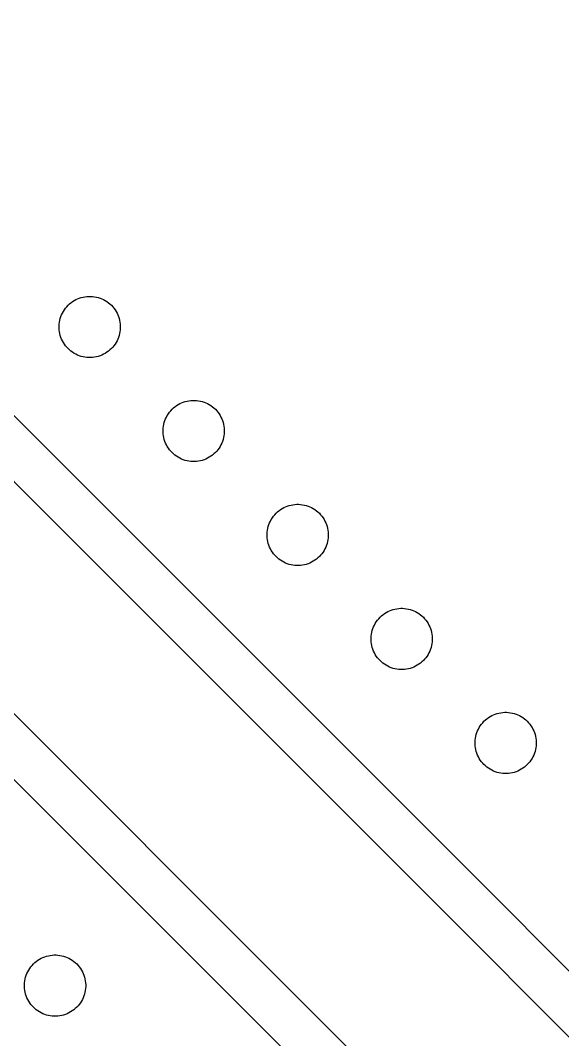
# Model space of a CAD drawing. Extents: x -16500 to 16500, y -16500 to 16500.
# Drawn here: x -5453 to -3240, y 3676 to 7835 of the extents above; entities that cross this region are included whole.
import ezdxf

# ---------------------------------------------------------------- set-up
doc = ezdxf.new("R2010")
doc.units = 0
doc.header["$MEASUREMENT"] = 0
doc.layers.add('Top', color=1, linetype='Continuous')
doc.layers.add('Via', color=100, linetype='Continuous')

msp = doc.modelspace()

# ---------------------------------------------------------------- linework, layer by layer
at = {"layer": 'Top'}
for points in [[(-8626.703, 6660.703), (-10016.875, 7236.531), (-10592.703, 8626.703), (-10016.875, 10016.875), (-8626.703, 10592.703), (-7236.531, 10016.875), (-6660.703, 8626.703), (-7019.069, 7761.531), (-2181.424, 2923.887), (-2923.887, 2181.424), (-7761.531, 7019.069)], [(-7473.412, 6999.65), (-6962.174, 6488.412), (-6962.174, 6488.412), (-2923.887, 2450.125), (-2450.125, 2923.887), (-6488.412, 6962.174), (-6488.412, 6962.174), (-6999.65, 7473.412)]]:
    msp.add_lwpolyline(points, close=True, dxfattribs=at)
at = {"layer": 'Via'}
for points in [[(-5173.585, 6458.933), (-5181.422, 6459.427), (-5189.213, 6460.411), (-5196.926, 6461.882), (-5204.532, 6463.835), (-5212, 6466.262), (-5219.302, 6469.152), (-5226.407, 6472.496), (-5233.288, 6476.279), (-5239.919, 6480.487), (-5246.272, 6485.102), (-5252.322, 6490.108), (-5258.047, 6495.483), (-5263.422, 6501.208), (-5268.428, 6507.258), (-5273.043, 6513.611), (-5277.251, 6520.242), (-5281.034, 6527.123), (-5284.378, 6534.228), (-5287.268, 6541.53), (-5289.695, 6548.998), (-5291.648, 6556.604), (-5293.119, 6564.317), (-5294.103, 6572.108), (-5294.597, 6579.945), (-5294.597, 6587.798), (-5294.103, 6595.635), (-5293.119, 6603.426), (-5291.648, 6611.14), (-5289.695, 6618.746), (-5287.268, 6626.214), (-5284.378, 6633.515), (-5281.034, 6640.621), (-5277.251, 6647.502), (-5273.043, 6654.132), (-5268.428, 6660.485), (-5263.422, 6666.536), (-5258.047, 6672.26), (-5252.322, 6677.636), (-5246.272, 6682.641), (-5239.919, 6687.257), (-5233.288, 6691.465), (-5226.407, 6695.248), (-5219.302, 6698.591), (-5212, 6701.482), (-5204.532, 6703.908), (-5196.926, 6705.861), (-5189.213, 6707.333), (-5181.422, 6708.317), (-5173.585, 6708.81), (-5165.732, 6708.81), (-5157.895, 6708.317), (-5150.104, 6707.333), (-5142.39, 6705.861), (-5134.784, 6703.908), (-5127.316, 6701.482), (-5120.015, 6698.591), (-5112.909, 6695.248), (-5106.028, 6691.465), (-5099.398, 6687.257), (-5093.045, 6682.641), (-5086.994, 6677.636), (-5081.27, 6672.26), (-5075.894, 6666.536), (-5070.889, 6660.485), (-5066.273, 6654.132), (-5062.065, 6647.502), (-5058.282, 6640.621), (-5054.939, 6633.515), (-5052.048, 6626.214), (-5049.622, 6618.746), (-5047.669, 6611.14), (-5046.197, 6603.426), (-5045.213, 6595.635), (-5044.72, 6587.798), (-5044.72, 6579.945), (-5045.213, 6572.108), (-5046.197, 6564.317), (-5047.669, 6556.604), (-5049.622, 6548.998), (-5052.048, 6541.53), (-5054.939, 6534.228), (-5058.282, 6527.123), (-5062.065, 6520.242), (-5066.273, 6513.611), (-5070.889, 6507.258), (-5075.894, 6501.208), (-5081.27, 6495.483), (-5086.994, 6490.108), (-5093.045, 6485.102), (-5099.398, 6480.487), (-5106.028, 6476.279), (-5112.909, 6472.496), (-5120.015, 6469.152), (-5127.316, 6466.262), (-5134.784, 6463.835), (-5142.39, 6461.882), (-5150.104, 6460.411), (-5157.895, 6459.427), (-5165.732, 6458.933)], [(-4749.321, 6034.669), (-4757.158, 6035.163), (-4764.949, 6036.147), (-4772.662, 6037.618), (-4780.268, 6039.571), (-4787.736, 6041.998), (-4795.038, 6044.888), (-4802.143, 6048.232), (-4809.024, 6052.015), (-4815.655, 6056.223), (-4822.008, 6060.838), (-4828.058, 6065.844), (-4833.783, 6071.219), (-4839.158, 6076.944), (-4844.164, 6082.994), (-4848.779, 6089.347), (-4852.987, 6095.978), (-4856.77, 6102.859), (-4860.114, 6109.964), (-4863.004, 6117.266), (-4865.431, 6124.734), (-4867.384, 6132.34), (-4868.855, 6140.053), (-4869.839, 6147.844), (-4870.333, 6155.681), (-4870.333, 6163.534), (-4869.839, 6171.371), (-4868.855, 6179.162), (-4867.384, 6186.876), (-4865.431, 6194.482), (-4863.004, 6201.95), (-4860.114, 6209.251), (-4856.77, 6216.357), (-4852.987, 6223.238), (-4848.779, 6229.868), (-4844.164, 6236.221), (-4839.158, 6242.272), (-4833.783, 6247.996), (-4828.058, 6253.372), (-4822.008, 6258.377), (-4815.655, 6262.993), (-4809.024, 6267.201), (-4802.143, 6270.984), (-4795.038, 6274.327), (-4787.736, 6277.218), (-4780.268, 6279.644), (-4772.662, 6281.597), (-4764.949, 6283.069), (-4757.158, 6284.053), (-4749.321, 6284.546), (-4741.468, 6284.546), (-4733.631, 6284.053), (-4725.84, 6283.069), (-4718.126, 6281.597), (-4710.52, 6279.644), (-4703.052, 6277.218), (-4695.751, 6274.327), (-4688.645, 6270.984), (-4681.764, 6267.201), (-4675.134, 6262.993), (-4668.781, 6258.377), (-4662.73, 6253.372), (-4657.006, 6247.996), (-4651.63, 6242.272), (-4646.625, 6236.221), (-4642.009, 6229.868), (-4637.801, 6223.238), (-4634.018, 6216.357), (-4630.675, 6209.251), (-4627.784, 6201.95), (-4625.358, 6194.482), (-4623.405, 6186.876), (-4621.933, 6179.162), (-4620.949, 6171.371), (-4620.456, 6163.534), (-4620.456, 6155.681), (-4620.949, 6147.844), (-4621.933, 6140.053), (-4623.405, 6132.34), (-4625.358, 6124.734), (-4627.784, 6117.266), (-4630.675, 6109.964), (-4634.018, 6102.859), (-4637.801, 6095.978), (-4642.009, 6089.347), (-4646.625, 6082.994), (-4651.63, 6076.944), (-4657.006, 6071.219), (-4662.73, 6065.844), (-4668.781, 6060.838), (-4675.134, 6056.223), (-4681.764, 6052.015), (-4688.645, 6048.232), (-4695.751, 6044.888), (-4703.052, 6041.998), (-4710.52, 6039.571), (-4718.126, 6037.618), (-4725.84, 6036.147), (-4733.631, 6035.163), (-4741.468, 6034.669)], [(-4325.057, 5610.405), (-4332.894, 5610.899), (-4340.685, 5611.883), (-4348.398, 5613.354), (-4356.004, 5615.307), (-4363.472, 5617.734), (-4370.774, 5620.624), (-4377.879, 5623.968), (-4384.76, 5627.751), (-4391.391, 5631.959), (-4397.744, 5636.574), (-4403.794, 5641.58), (-4409.519, 5646.955), (-4414.894, 5652.68), (-4419.9, 5658.73), (-4424.515, 5665.083), (-4428.723, 5671.714), (-4432.506, 5678.595), (-4435.85, 5685.7), (-4438.74, 5693.002), (-4441.167, 5700.47), (-4443.12, 5708.076), (-4444.591, 5715.789), (-4445.575, 5723.58), (-4446.069, 5731.417), (-4446.069, 5739.27), (-4445.575, 5747.107), (-4444.591, 5754.898), (-4443.12, 5762.612), (-4441.167, 5770.218), (-4438.74, 5777.686), (-4435.85, 5784.987), (-4432.506, 5792.093), (-4428.723, 5798.974), (-4424.515, 5805.604), (-4419.9, 5811.957), (-4414.894, 5818.008), (-4409.519, 5823.732), (-4403.794, 5829.108), (-4397.744, 5834.113), (-4391.391, 5838.729), (-4384.76, 5842.937), (-4377.879, 5846.72), (-4370.774, 5850.063), (-4363.472, 5852.954), (-4356.004, 5855.38), (-4348.398, 5857.333), (-4340.685, 5858.805), (-4332.894, 5859.789), (-4325.057, 5860.282), (-4317.204, 5860.282), (-4309.367, 5859.789), (-4301.576, 5858.805), (-4293.862, 5857.333), (-4286.256, 5855.38), (-4278.788, 5852.954), (-4271.487, 5850.063), (-4264.381, 5846.72), (-4257.5, 5842.937), (-4250.87, 5838.729), (-4244.517, 5834.113), (-4238.466, 5829.108), (-4232.742, 5823.732), (-4227.366, 5818.008), (-4222.361, 5811.957), (-4217.745, 5805.604), (-4213.537, 5798.974), (-4209.754, 5792.093), (-4206.411, 5784.987), (-4203.52, 5777.686), (-4201.094, 5770.218), (-4199.141, 5762.612), (-4197.669, 5754.898), (-4196.685, 5747.107), (-4196.192, 5739.27), (-4196.192, 5731.417), (-4196.685, 5723.58), (-4197.669, 5715.789), (-4199.141, 5708.076), (-4201.094, 5700.47), (-4203.52, 5693.002), (-4206.411, 5685.7), (-4209.754, 5678.595), (-4213.537, 5671.714), (-4217.745, 5665.083), (-4222.361, 5658.73), (-4227.366, 5652.68), (-4232.742, 5646.955), (-4238.466, 5641.58), (-4244.517, 5636.574), (-4250.87, 5631.959), (-4257.5, 5627.751), (-4264.381, 5623.968), (-4271.487, 5620.624), (-4278.788, 5617.734), (-4286.256, 5615.307), (-4293.862, 5613.354), (-4301.576, 5611.883), (-4309.367, 5610.899), (-4317.204, 5610.405)], [(-3900.793, 5186.141), (-3908.63, 5186.635), (-3916.421, 5187.619), (-3924.134, 5189.09), (-3931.74, 5191.043), (-3939.208, 5193.47), (-3946.51, 5196.36), (-3953.615, 5199.704), (-3960.496, 5203.487), (-3967.127, 5207.695), (-3973.48, 5212.31), (-3979.53, 5217.316), (-3985.255, 5222.691), (-3990.63, 5228.416), (-3995.636, 5234.466), (-4000.251, 5240.819), (-4004.459, 5247.45), (-4008.242, 5254.331), (-4011.586, 5261.436), (-4014.476, 5268.738), (-4016.903, 5276.206), (-4018.856, 5283.812), (-4020.327, 5291.525), (-4021.311, 5299.316), (-4021.805, 5307.153), (-4021.805, 5315.006), (-4021.311, 5322.843), (-4020.327, 5330.634), (-4018.856, 5338.348), (-4016.903, 5345.954), (-4014.476, 5353.422), (-4011.586, 5360.723), (-4008.242, 5367.829), (-4004.459, 5374.71), (-4000.251, 5381.34), (-3995.636, 5387.693), (-3990.63, 5393.744), (-3985.255, 5399.468), (-3979.53, 5404.844), (-3973.48, 5409.849), (-3967.127, 5414.465), (-3960.496, 5418.673), (-3953.615, 5422.456), (-3946.51, 5425.799), (-3939.208, 5428.69), (-3931.74, 5431.116), (-3924.134, 5433.069), (-3916.421, 5434.541), (-3908.63, 5435.525), (-3900.793, 5436.018), (-3892.94, 5436.018), (-3885.103, 5435.525), (-3877.312, 5434.541), (-3869.598, 5433.069), (-3861.992, 5431.116), (-3854.524, 5428.69), (-3847.223, 5425.799), (-3840.117, 5422.456), (-3833.236, 5418.673), (-3826.606, 5414.465), (-3820.253, 5409.849), (-3814.202, 5404.844), (-3808.478, 5399.468), (-3803.102, 5393.744), (-3798.097, 5387.693), (-3793.481, 5381.34), (-3789.273, 5374.71), (-3785.49, 5367.829), (-3782.147, 5360.723), (-3779.256, 5353.422), (-3776.83, 5345.954), (-3774.877, 5338.348), (-3773.405, 5330.634), (-3772.421, 5322.843), (-3771.928, 5315.006), (-3771.928, 5307.153), (-3772.421, 5299.316), (-3773.405, 5291.525), (-3774.877, 5283.812), (-3776.83, 5276.206), (-3779.256, 5268.738), (-3782.147, 5261.436), (-3785.49, 5254.331), (-3789.273, 5247.45), (-3793.481, 5240.819), (-3798.097, 5234.466), (-3803.102, 5228.416), (-3808.478, 5222.691), (-3814.202, 5217.316), (-3820.253, 5212.31), (-3826.606, 5207.695), (-3833.236, 5203.487), (-3840.117, 5199.704), (-3847.223, 5196.36), (-3854.524, 5193.47), (-3861.992, 5191.043), (-3869.598, 5189.09), (-3877.312, 5187.619), (-3885.103, 5186.635), (-3892.94, 5186.141)], [(-3476.529, 4761.877), (-3484.366, 4762.371), (-3492.157, 4763.355), (-3499.87, 4764.826), (-3507.476, 4766.779), (-3514.944, 4769.206), (-3522.246, 4772.096), (-3529.351, 4775.44), (-3536.232, 4779.223), (-3542.863, 4783.431), (-3549.216, 4788.046), (-3555.266, 4793.052), (-3560.991, 4798.427), (-3566.366, 4804.152), (-3571.372, 4810.202), (-3575.987, 4816.555), (-3580.195, 4823.186), (-3583.978, 4830.067), (-3587.322, 4837.172), (-3590.212, 4844.474), (-3592.639, 4851.942), (-3594.592, 4859.548), (-3596.063, 4867.261), (-3597.047, 4875.052), (-3597.541, 4882.889), (-3597.541, 4890.742), (-3597.047, 4898.579), (-3596.063, 4906.37), (-3594.592, 4914.084), (-3592.639, 4921.69), (-3590.212, 4929.158), (-3587.322, 4936.459), (-3583.978, 4943.565), (-3580.195, 4950.446), (-3575.987, 4957.076), (-3571.372, 4963.429), (-3566.366, 4969.48), (-3560.991, 4975.204), (-3555.266, 4980.58), (-3549.216, 4985.585), (-3542.863, 4990.201), (-3536.232, 4994.409), (-3529.351, 4998.192), (-3522.246, 5001.535), (-3514.944, 5004.426), (-3507.476, 5006.852), (-3499.87, 5008.805), (-3492.157, 5010.277), (-3484.366, 5011.261), (-3476.529, 5011.754), (-3468.676, 5011.754), (-3460.839, 5011.261), (-3453.048, 5010.277), (-3445.334, 5008.805), (-3437.728, 5006.852), (-3430.26, 5004.426), (-3422.959, 5001.535), (-3415.853, 4998.192), (-3408.972, 4994.409), (-3402.342, 4990.201), (-3395.989, 4985.585), (-3389.938, 4980.58), (-3384.214, 4975.204), (-3378.838, 4969.48), (-3373.833, 4963.429), (-3369.217, 4957.076), (-3365.009, 4950.446), (-3361.226, 4943.565), (-3357.883, 4936.459), (-3354.992, 4929.158), (-3352.566, 4921.69), (-3350.613, 4914.084), (-3349.141, 4906.37), (-3348.157, 4898.579), (-3347.664, 4890.742), (-3347.664, 4882.889), (-3348.157, 4875.052), (-3349.141, 4867.261), (-3350.613, 4859.548), (-3352.566, 4851.942), (-3354.992, 4844.474), (-3357.883, 4837.172), (-3361.226, 4830.067), (-3365.009, 4823.186), (-3369.217, 4816.555), (-3373.833, 4810.202), (-3378.838, 4804.152), (-3384.214, 4798.427), (-3389.938, 4793.052), (-3395.989, 4788.046), (-3402.342, 4783.431), (-3408.972, 4779.223), (-3415.853, 4775.44), (-3422.959, 4772.096), (-3430.26, 4769.206), (-3437.728, 4766.779), (-3445.334, 4764.826), (-3453.048, 4763.355), (-3460.839, 4762.371), (-3468.676, 4761.877)], [(-5315.006, 3771.928), (-5322.843, 3772.421), (-5330.634, 3773.405), (-5338.348, 3774.877), (-5345.954, 3776.83), (-5353.422, 3779.256), (-5360.723, 3782.147), (-5367.829, 3785.49), (-5374.71, 3789.273), (-5381.34, 3793.481), (-5387.693, 3798.097), (-5393.744, 3803.102), (-5399.468, 3808.478), (-5404.844, 3814.202), (-5409.849, 3820.253), (-5414.465, 3826.606), (-5418.673, 3833.236), (-5422.456, 3840.117), (-5425.799, 3847.223), (-5428.69, 3854.524), (-5431.116, 3861.992), (-5433.069, 3869.598), (-5434.541, 3877.312), (-5435.525, 3885.103), (-5436.018, 3892.94), (-5436.018, 3900.793), (-5435.525, 3908.63), (-5434.541, 3916.421), (-5433.069, 3924.134), (-5431.116, 3931.74), (-5428.69, 3939.208), (-5425.799, 3946.51), (-5422.456, 3953.615), (-5418.673, 3960.496), (-5414.465, 3967.127), (-5409.849, 3973.48), (-5404.844, 3979.53), (-5399.468, 3985.255), (-5393.744, 3990.63), (-5387.693, 3995.636), (-5381.34, 4000.251), (-5374.71, 4004.459), (-5367.829, 4008.242), (-5360.723, 4011.586), (-5353.422, 4014.476), (-5345.954, 4016.903), (-5338.348, 4018.856), (-5330.634, 4020.327), (-5322.843, 4021.311), (-5315.006, 4021.805), (-5307.153, 4021.805), (-5299.316, 4021.311), (-5291.525, 4020.327), (-5283.812, 4018.856), (-5276.206, 4016.903), (-5268.738, 4014.476), (-5261.436, 4011.586), (-5254.331, 4008.242), (-5247.45, 4004.459), (-5240.819, 4000.251), (-5234.466, 3995.636), (-5228.416, 3990.63), (-5222.691, 3985.255), (-5217.316, 3979.53), (-5212.31, 3973.48), (-5207.695, 3967.127), (-5203.487, 3960.496), (-5199.704, 3953.615), (-5196.36, 3946.51), (-5193.47, 3939.208), (-5191.043, 3931.74), (-5189.09, 3924.134), (-5187.619, 3916.421), (-5186.635, 3908.63), (-5186.141, 3900.793), (-5186.141, 3892.94), (-5186.635, 3885.103), (-5187.619, 3877.312), (-5189.09, 3869.598), (-5191.043, 3861.992), (-5193.47, 3854.524), (-5196.36, 3847.223), (-5199.704, 3840.117), (-5203.487, 3833.236), (-5207.695, 3826.606), (-5212.31, 3820.253), (-5217.316, 3814.202), (-5222.691, 3808.478), (-5228.416, 3803.102), (-5234.466, 3798.097), (-5240.819, 3793.481), (-5247.45, 3789.273), (-5254.331, 3785.49), (-5261.436, 3782.147), (-5268.738, 3779.256), (-5276.206, 3776.83), (-5283.812, 3774.877), (-5291.525, 3773.405), (-5299.316, 3772.421), (-5307.153, 3771.928)]]:
    msp.add_lwpolyline(points, close=True, dxfattribs=at)

doc.saveas('drawing.dxf')
